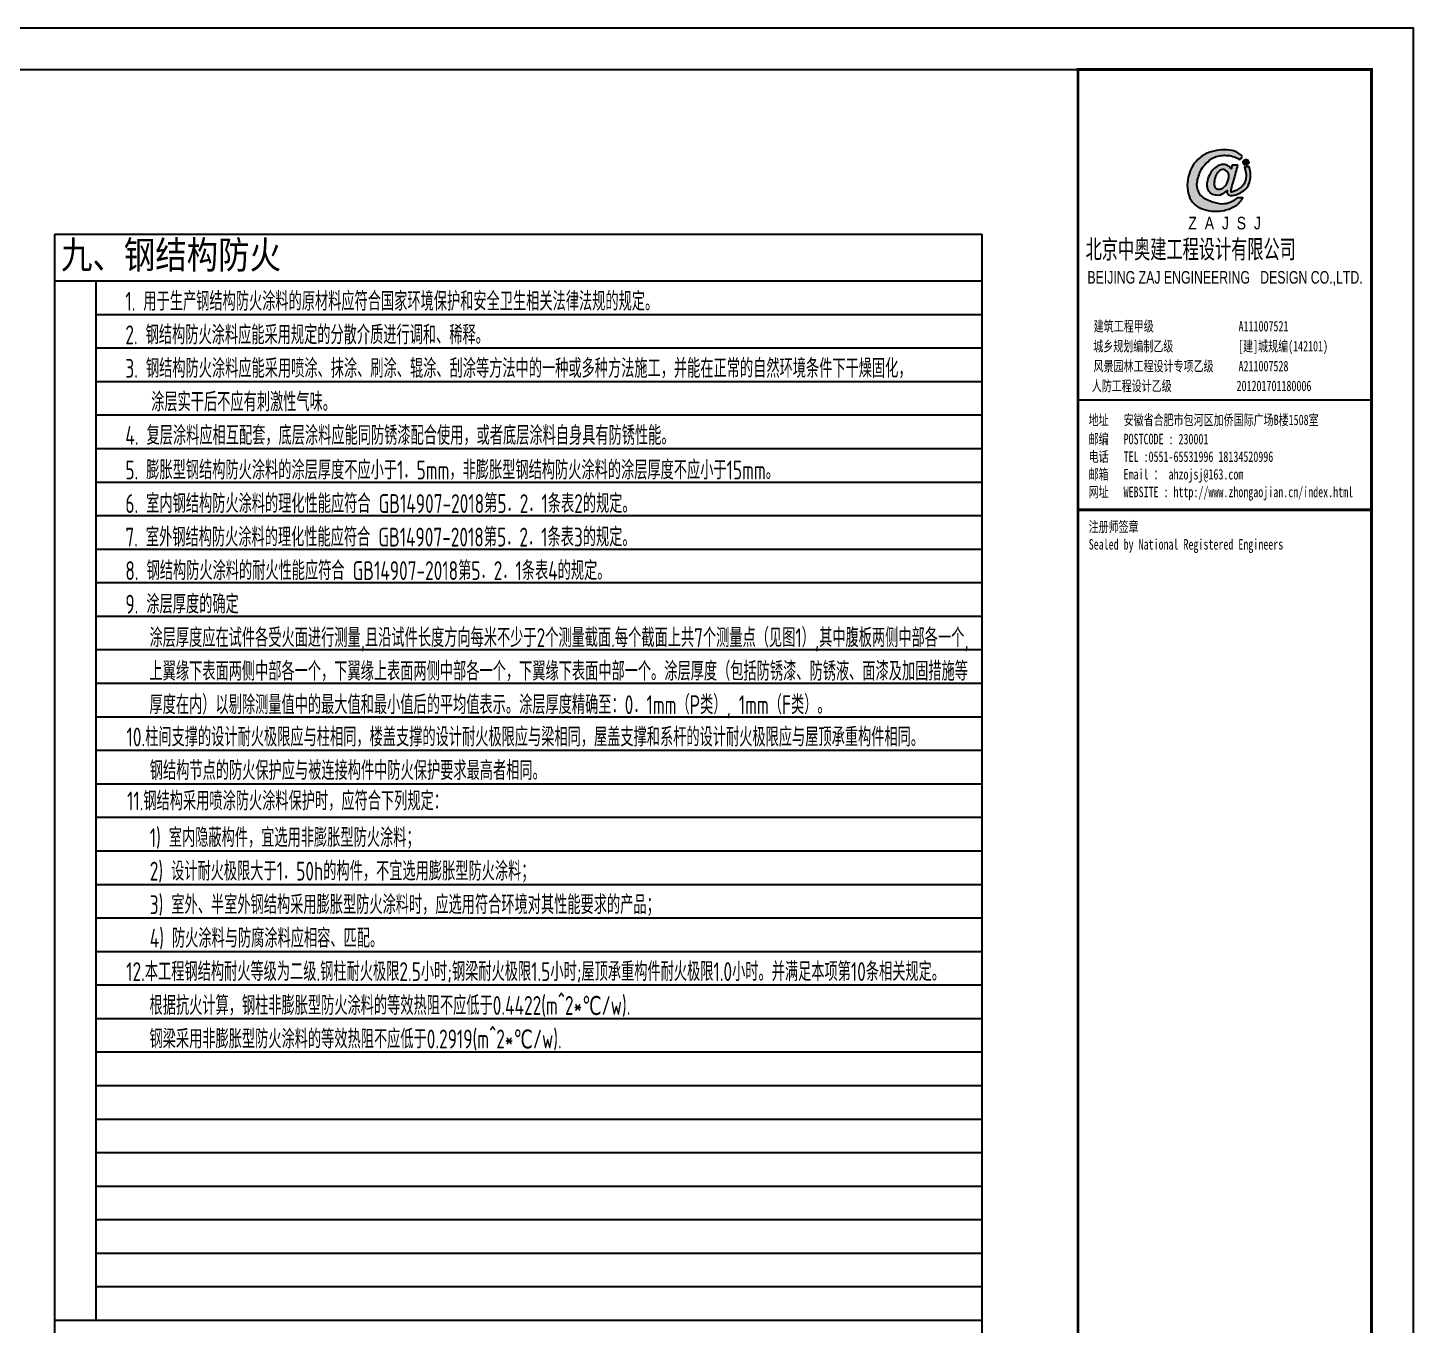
# Model space of a CAD drawing. Extents: x 180850 to 1399066, y 113487 to 334416.
# Drawn here: x 279121 to 302499, y 200755 to 222648 of the extents above; entities that cross this region are included whole.
import ezdxf
from ezdxf.enums import TextEntityAlignment as Align

# ---------------------------------------------------------------- set-up
doc = ezdxf.new("R2010")
doc.units = 0
doc.header["$LTSCALE"] = 1000
for name, color, linetype in [('BORDER', 7, 'Continuous'), ('NUM', 7, 'Continuous'), ('PUB_TITLE', 4, 'Continuous'), ('TEXT', 7, 'Continuous'), ('TK', 4, 'Continuous'), ('图签', 3, 'Continuous')]:
    doc.layers.add(name, color=color, linetype=linetype)
doc.styles.add('_gyy_title_Arial', font='arial.ttf', dxfattribs={"width": 0.7})
doc.styles.add('_gyy_title_ST', font='', dxfattribs={"width": 0.8})
doc.styles.add('HZ', font='txt.shx', dxfattribs={"width": 0.8, "bigfont": '000hztxt.shx'})
doc.styles.add('TSSD_Norm', font='tssdeng.shx', dxfattribs={"bigfont": 'hztxt.shx'})
doc.styles.get('_gyy_title_ST').set_extended_font_data('SimSun')

# ---------------------------------------------------------------- blocks, each defined once
blk = doc.blocks.new('dd')
at = {"layer": '图签'}
h = blk.add_hatch(color=5, dxfattribs=at)
h.set_gradient(color1=(0, 0, 255), color2=(36, 36, 255), one_color=1, tint=0.57)
h.paths.add_polyline_path([(452, 1270, -0.093206), (531, 1562, -0.136321), (716, 1807, -0.161039), (988, 1948, -0.108591), (1307, 1935, -0.049497), (1479, 1861, 0.062627), (1539, 1932, 0.094388), (1351, 2056, 0.136326), (854, 2062, 0.161722), (430, 1810, 0.133661), (243, 1435, 0.158414), (286, 937, 0.22517), (632, 669, 0.138663), (1107, 646, 0.074676), (1375, 753, 0.125344), (1543, 944, 0.006312), (1413, 948, -0.090385), (1244, 833, -0.096745), (1053, 797, -0.073845), (803, 850, -0.140868), (530, 1020, -0.160753)])
h = blk.add_hatch(color=5, dxfattribs=at)
h.set_gradient(color1=(0, 0, 255), color2=(36, 36, 255), one_color=1, tint=0.57)
h.paths.add_polyline_path([(1306, 1289, 0.011169), (1334, 1370, 0.005807), (1431, 1724, 0.01105), (1292, 1724, 0.016796), (1267, 1634, 0.125943), (1203, 1704, 0.083806), (1120, 1739, 0.082879), (1047, 1739, -0.008503), (952, 1710, 0.060057), (844, 1628, 0.086078), (774, 1532, 0.099424), (705, 1347, 0.12153), (690, 1225, 0.102644), (719, 1122, 0.056648), (797, 1042, 0.092914), (913, 1013, 0.194578), (1098, 1064, -0.002562), (1175, 1122, 0.064354), (1167, 1068, 0.172385), (1207, 1017, 0.105458), (1300, 1002, 0.086567), (1454, 1046, 0.047674), (1592, 1136, 0.166359), (1692, 1274, 0.096748), (1728, 1431, 0.03151), (1728, 1548, 0.041815), (1700, 1691, 0.007654), (1588, 1673, -0.009919), (1610, 1585, -0.068269), (1624, 1482, -0.105336), (1605, 1352, -0.14652), (1528, 1223, -0.070486), (1434, 1151, -0.077937), (1341, 1103, -0.127098), (1272, 1084, -0.114215), (1267, 1129, -0.007609)])
h.paths.add_polyline_path([(865, 1245, -0.099994), (863, 1328, -0.050974), (888, 1427, -0.120527), (938, 1529, -0.043888), (1002, 1595, -0.08446), (1063, 1619, -0.147309), (1127, 1607, -0.037474), (1177, 1572, -0.06931), (1209, 1507, -0.067662), (1213, 1431, -0.02676), (1211, 1413, 0.017209), (1183, 1329, -0.048815), (1120, 1223, -0.139096), (1046, 1163, -0.097991), (944, 1153, -0.085394), (909, 1169, -0.149141)], flags=16)
h = blk.add_hatch(color=1, dxfattribs=at)
h.set_gradient(color1=(255, 0, 0), color2=(255, 0, 0), tint=0.57)
h.paths.add_polyline_path([(1557, 1818, 0.386553), (1564, 1757, 0.170676), (1604, 1736, 0.082224), (1657, 1743, 0.087509), (1686, 1766, 0.264235), (1694, 1804, 0.244333), (1636, 1850, 0.30271)])
blk.add_lwpolyline([(1539, 1932, 0.094388), (1351, 2056, 0.136326), (854, 2062, 0.161722), (430, 1810, 0.133661), (243, 1435, 0.158414), (286, 937, 0.22517), (632, 669, 0.138663), (1107, 646, 0.074676), (1375, 753, 0.125344), (1543, 944, 0.006312), (1413, 948, -0.090385), (1244, 833, -0.096745), (1053, 797, -0.073845), (803, 850, -0.140868), (530, 1020, -0.160753), (452, 1270, -0.093206), (531, 1562, -0.136321), (716, 1807, -0.161039), (988, 1948, -0.108591), (1307, 1935, -0.049497), (1479, 1861, 0.062627)], format="xyb", close=True, dxfattribs=at)
for points in [[(1431, 1724, 0.011041), (1292, 1724, 0.016796), (1267, 1634, 0.125943), (1203, 1704, 0.083806), (1120, 1739, 0.082879), (1047, 1739, -0.008503), (952, 1710, 0.060057), (844, 1628, 0.086078), (774, 1532, 0.099424), (705, 1347, 0.12153), (690, 1225, 0.102644), (719, 1122, 0.056648), (797, 1042, 0.092914), (913, 1013, 0.194578), (1098, 1064, -0.002562), (1175, 1122, 0.064354), (1167, 1068, 0.172385), (1207, 1017, 0.105458), (1300, 1002, 0.086567), (1454, 1046, 0.047674), (1592, 1136, 0.166359), (1692, 1274, 0.096748), (1728, 1431, 0.03151), (1728, 1548, 0.041815), (1700, 1691, 0.007654), (1588, 1673, -0.009919), (1610, 1585, -0.068269), (1624, 1482, -0.105336), (1605, 1352, -0.14652), (1528, 1223, -0.070486), (1434, 1151, -0.077937), (1341, 1103, -0.127098), (1272, 1084, -0.114215), (1267, 1129, -0.007609), (1306, 1289, 0.011169), (1334, 1370, 0.005782), (1430, 1722, 0.069025)], [(1694, 1804, 0.243958), (1636, 1850, 0.303117), (1557, 1818, 0.386553), (1564, 1757, 0.170676), (1604, 1736, 0.082224), (1657, 1743, 0.087509), (1686, 1766, 0.264235), (1694, 1804, -7.823139)], [(1213, 1431, 0.067662), (1209, 1507, 0.06931), (1177, 1572, 0.037474), (1127, 1607, 0.147309), (1063, 1619, 0.08446), (1002, 1595, 0.043888), (938, 1529, 0.120527), (888, 1427, 0.050974), (863, 1328, 0.099994), (865, 1245, 0.149141), (909, 1169, 0.085394), (944, 1153, 0.097991), (1046, 1163, 0.139096), (1120, 1223, 0.048815), (1183, 1329, -0.017209), (1211, 1413, 0.02676), (1213, 1431, 0.441273)]]:
    blk.add_lwpolyline(points, format="xyb", dxfattribs=at)
at = {"insert": (246, 492), "char_height": 300, "width": 8000, "attachment_point": 1, "style": 'HZ'}
blk.add_mtext('{\\fArial|b0|i0|c0|p32;Z  A  J  S  J}', dxfattribs=at)

msp = doc.modelspace()

# ---------------------------------------------------------------- linework, layer by layer
at = {"layer": 'BORDER', "const_width": 35.35}
msp.add_lwpolyline([(244802.28, 181354.8), (244802.28, 221940.65), (301792.18, 221940.65), (301792.18, 181354.8)], close=True, dxfattribs=at)
at = {"layer": 'PUB_TITLE'}
msp.add_line((296842.69, 216367.69), (301792.18, 216367.69), dxfattribs=at)
msp.add_lwpolyline([(243034.61, 180647.73), (243034.61, 222647.72), (302499.25, 222647.72), (302499.25, 180647.73)], close=True, dxfattribs=at)
at = {"layer": 'PUB_TITLE', "const_width": 49.49}
msp.add_lwpolyline([(296842.69, 221940.65), (301792.18, 221940.65), (301792.18, 181354.8), (296842.69, 181354.8)], close=True, dxfattribs=at)
msp.add_lwpolyline([(296842.69, 214514.87), (301792.18, 214514.87)], dxfattribs=at)
at = {"layer": 'TK'}
for p, q in [((279576.41, 183260.73), (279576.41, 219167.1)), ((279576.41, 219167.1), (295218.4, 219167.1)), ((295218.4, 219167.1), (295218.4, 183260.73)), ((279576.41, 218376.72), (295218.4, 218376.72)), ((280275.95, 200841.37), (280275.95, 218376.72)), ((280275.95, 213851.47), (280275.95, 218376.72)), ((280275.95, 217811.07), (295218.4, 217811.07)), ((280275.95, 217245.41), (295218.4, 217245.41)), ((280275.95, 216679.75), (295218.4, 216679.75)), ((280275.95, 216114.1), (295218.4, 216114.1)), ((280275.95, 215548.44), (295218.4, 215548.44)), ((280275.95, 214982.78), (295218.4, 214982.78)), ((280275.95, 214417.13), (295218.4, 214417.13)), ((280275.95, 213851.47), (295218.4, 213851.47)), ((280275.95, 213285.81), (295218.4, 213285.81)), ((280275.95, 212720.16), (295218.4, 212720.16)), ((280275.95, 212154.5), (295218.4, 212154.5)), ((280275.95, 211588.84), (295218.4, 211588.84)), ((280275.95, 211023.19), (295218.4, 211023.19)), ((280275.95, 210457.53), (295218.4, 210457.53)), ((280275.95, 209891.87), (295218.4, 209891.87)), ((280275.95, 209326.22), (295218.4, 209326.22)), ((280275.95, 208760.56), (295218.4, 208760.56)), ((280275.95, 208194.9), (295218.4, 208194.9)), ((280275.95, 207629.25), (295218.4, 207629.25)), ((280275.95, 207063.59), (295218.4, 207063.59)), ((280275.95, 206497.94), (295218.4, 206497.94)), ((280275.95, 205932.28), (295218.4, 205932.28)), ((280275.95, 205366.62), (295218.4, 205366.62)), ((280275.95, 204800.97), (295218.4, 204800.97)), ((280275.95, 204235.31), (295218.4, 204235.31)), ((280275.95, 203669.65), (295218.4, 203669.65)), ((280275.95, 203104), (295218.4, 203104)), ((280275.95, 202538.34), (295218.4, 202538.34)), ((280275.95, 201972.68), (295218.4, 201972.68)), ((280275.95, 201407.03), (295218.4, 201407.03)), ((279576.41, 200841.37), (295218.4, 200841.37))]:
    msp.add_line(p, q, dxfattribs=at)

# ---------------------------------------------------------------- block references
at = {"layer": '图签', "xscale": 0.70707067020202, "yscale": 0.70707067020202, "zscale": 0.70707067020202}
msp.add_blockref('dd', (298529.47, 219109.28), dxfattribs=at)

# ---------------------------------------------------------------- texts
at = {"color": 1, "insert": (296970.14, 219078.8), "char_height": 359.1, "width": 9575.9995, "attachment_point": 1, "style": 'HZ'}
msp.add_mtext('北京中奥建工程设计有限公司', dxfattribs=at)
at = {"layer": 'NUM', "style": 'TSSD_Norm', "width": 0.7}
for s, p in [('1. 用于生产钢结构防火涂料的原材料应符合国家环境保护和安全卫生相关法律法规的规定。', (280768.83, 217872.38)), ('2. 钢结构防火涂料应能采用规定的分散介质进行调和、稀释。', (280768.83, 217306.73)), ('3. 钢结构防火涂料应能采用喷涂、抹涂、刷涂、辊涂、刮涂等方法中的一种或多种方法施工，并能在正常的自然环境条件下干燥固化，', (280768.83, 216741.07)), ('涂层实干后不应有刺激性气味。', (281204.55, 216175.42)), ('4. 复层涂料应相互配套，底层涂料应能同防锈漆配合使用，或者底层涂料自身具有防锈性能。', (280768.83, 215609.76)), ('6. 室内钢结构防火涂料的理化性能应符合 GB14907-2018第5．2．1条表2的规定。', (280768.83, 214460.11)), ('7. 室外钢结构防火涂料的理化性能应符合 GB14907-2018第5．2．1条表3的规定。', (280768.83, 213894.45)), ('8. 钢结构防火涂料的耐火性能应符合 GB14907-2018第5．2．1条表4的规定。', (280768.83, 213328.79)), ('9. 涂层厚度的确定   ', (280768.83, 212763.14)), ('涂层厚度应在试件各受火面进行测量,且沿试件长度方向每米不少于2个测量截面.每个截面上共7个测量点（见图1）,其中腹板两侧中部各一个,', (281175.86, 212197.48)), ('上翼缘下表面两侧中部各一个，下翼缘上表面两侧中部各一个，下翼缘下表面中部一个。涂层厚度（包括防锈漆、防锈液、面漆及加固措施等', (281175.86, 211631.82)), ('厚度在内）以剔除测量值中的最大值和最小值后的平均值表示。涂层厚度精确至：0．1mm（P类）, 1mm（F类）。', (281175.86, 211066.17))]:
    msp.add_text(s, height=318.1818, dxfattribs=at).set_placement(p)
at = {"layer": 'NUM', "color": 1, "style": 'TSSD_Norm', "width": 0.7}
for s, p in [('5. 膨胀型钢结构防火涂料的涂层厚度不应小于1．5mm，非膨胀型钢结构防火涂料的涂层厚度不应小于15mm。', (280768.83, 215025.76)), ('10.柱间支撑的设计耐火极限应与柱相同，楼盖支撑的设计耐火极限应与梁相同，屋盖支撑和系杆的设计耐火极限应与屋顶承重构件相同。', (280788.91, 210521.42)), ('钢结构节点的防火保护应与被连接构件中防火保护要求最高者相同。', (281180.84, 209955.65)), ('12.本工程钢结构耐火等级为二级.钢柱耐火极限2.5小时;钢梁耐火极限1.5小时;屋顶承重构件耐火极限1.0小时。并满足本项第10条相关规定。  ', (280783.84, 206563.5)), ('根据抗火计算，钢柱非膨胀型防火涂料的等效热阻不应低于0.4422(m^ 2*℃/w).', (281176.65, 205992.21)), ('钢梁采用非膨胀型防火涂料的等效热阻不应低于0.2919(m^ 2*℃/w).', (281176.65, 205426.56))]:
    msp.add_text(s, height=318.1818, dxfattribs=at).set_placement(p)
at = {"layer": 'NUM', "color": 4, "style": 'TSSD_Norm', "width": 0.7}
for s, p in [('11.钢结构采用喷涂防火涂料保护时，应符合下列规定：         ', (280797.51, 209442.88)), ('1) 室内隐蔽构件，宜选用非膨胀型防火涂料；', (281180.84, 208824.34)), ('2) 设计耐火极限大于1．50h的构件，不宜选用膨胀型防火涂料；     ', (281180.84, 208258.68)), ('3) 室外、半室外钢结构采用膨胀型防火涂料时，应选用符合环境对其性能要求的产品；     ', (281180.84, 207693.03)), ('4) 防火涂料与防腐涂料应相容、匹配。     ', (281180.84, 207127.37))]:
    msp.add_text(s, height=318.1818, dxfattribs=at).set_placement(p)
at = {"layer": 'PUB_TITLE', "width": 0.7}
for s, height, style, p in [('BEIJING ZAJ ENGINEERING   DESIGN CO.,LTD.', 212.121, '_gyy_title_Arial', (299323.23, 218330.19)), ('      建筑工程甲级                 A111007521             ', 176.7675, '_gyy_title_ST', (299044.6, 217523.72)), ('城乡规划编制乙级             [建]城规编(142101)', 176.7675, '_gyy_title_ST', (299080.08, 217186.72)), ('     风景园林工程设计专项乙级     A211007528           ', 176.7675, '_gyy_title_ST', (299000.89, 216850.4)), ('人防工程设计乙级             201201701180006', 176.7675, '_gyy_title_ST', (298926.69, 216516.81))]:
    msp.add_text(s, height=height, dxfattribs=dict(at, style=style)).set_placement(p, align=Align.CENTER)
at = {"layer": 'PUB_TITLE', "style": '_gyy_title_ST', "width": 0.7}
for s, height, p in [('地址   安徽省合肥市包河区加侨国际广场B楼1508室', 176.7675, (297021.6, 215942.52)), ('邮编   POSTCODE : 230001', 176.7675, (297021.6, 215619.64)), ('电话   TEL :0551-65531996 18134520996', 176.7675, (297021.6, 215322.67)), ('邮箱   Email ： ahzojsj@163.com', 176.7675, (297021.6, 215025.7)), ('网址   WEBSITE : http://www.zhongaojian.cn/index.html', 176.7675, (297021.6, 214726.99)), ('注册师签章', 176.767, (297021.6, 214140.12)), ('Sealed by National Registered Engineers', 176.7675, (297022.56, 213843.15))]:
    msp.add_text(s, height=height, dxfattribs=at).set_placement(p)
at = {"layer": 'TEXT', "color": 6, "style": 'TSSD_Norm'}
msp.add_text('九、钢结构防火', height=530.303, dxfattribs=at).set_placement((279682.95, 218532.15))

doc.saveas('drawing.dxf')
